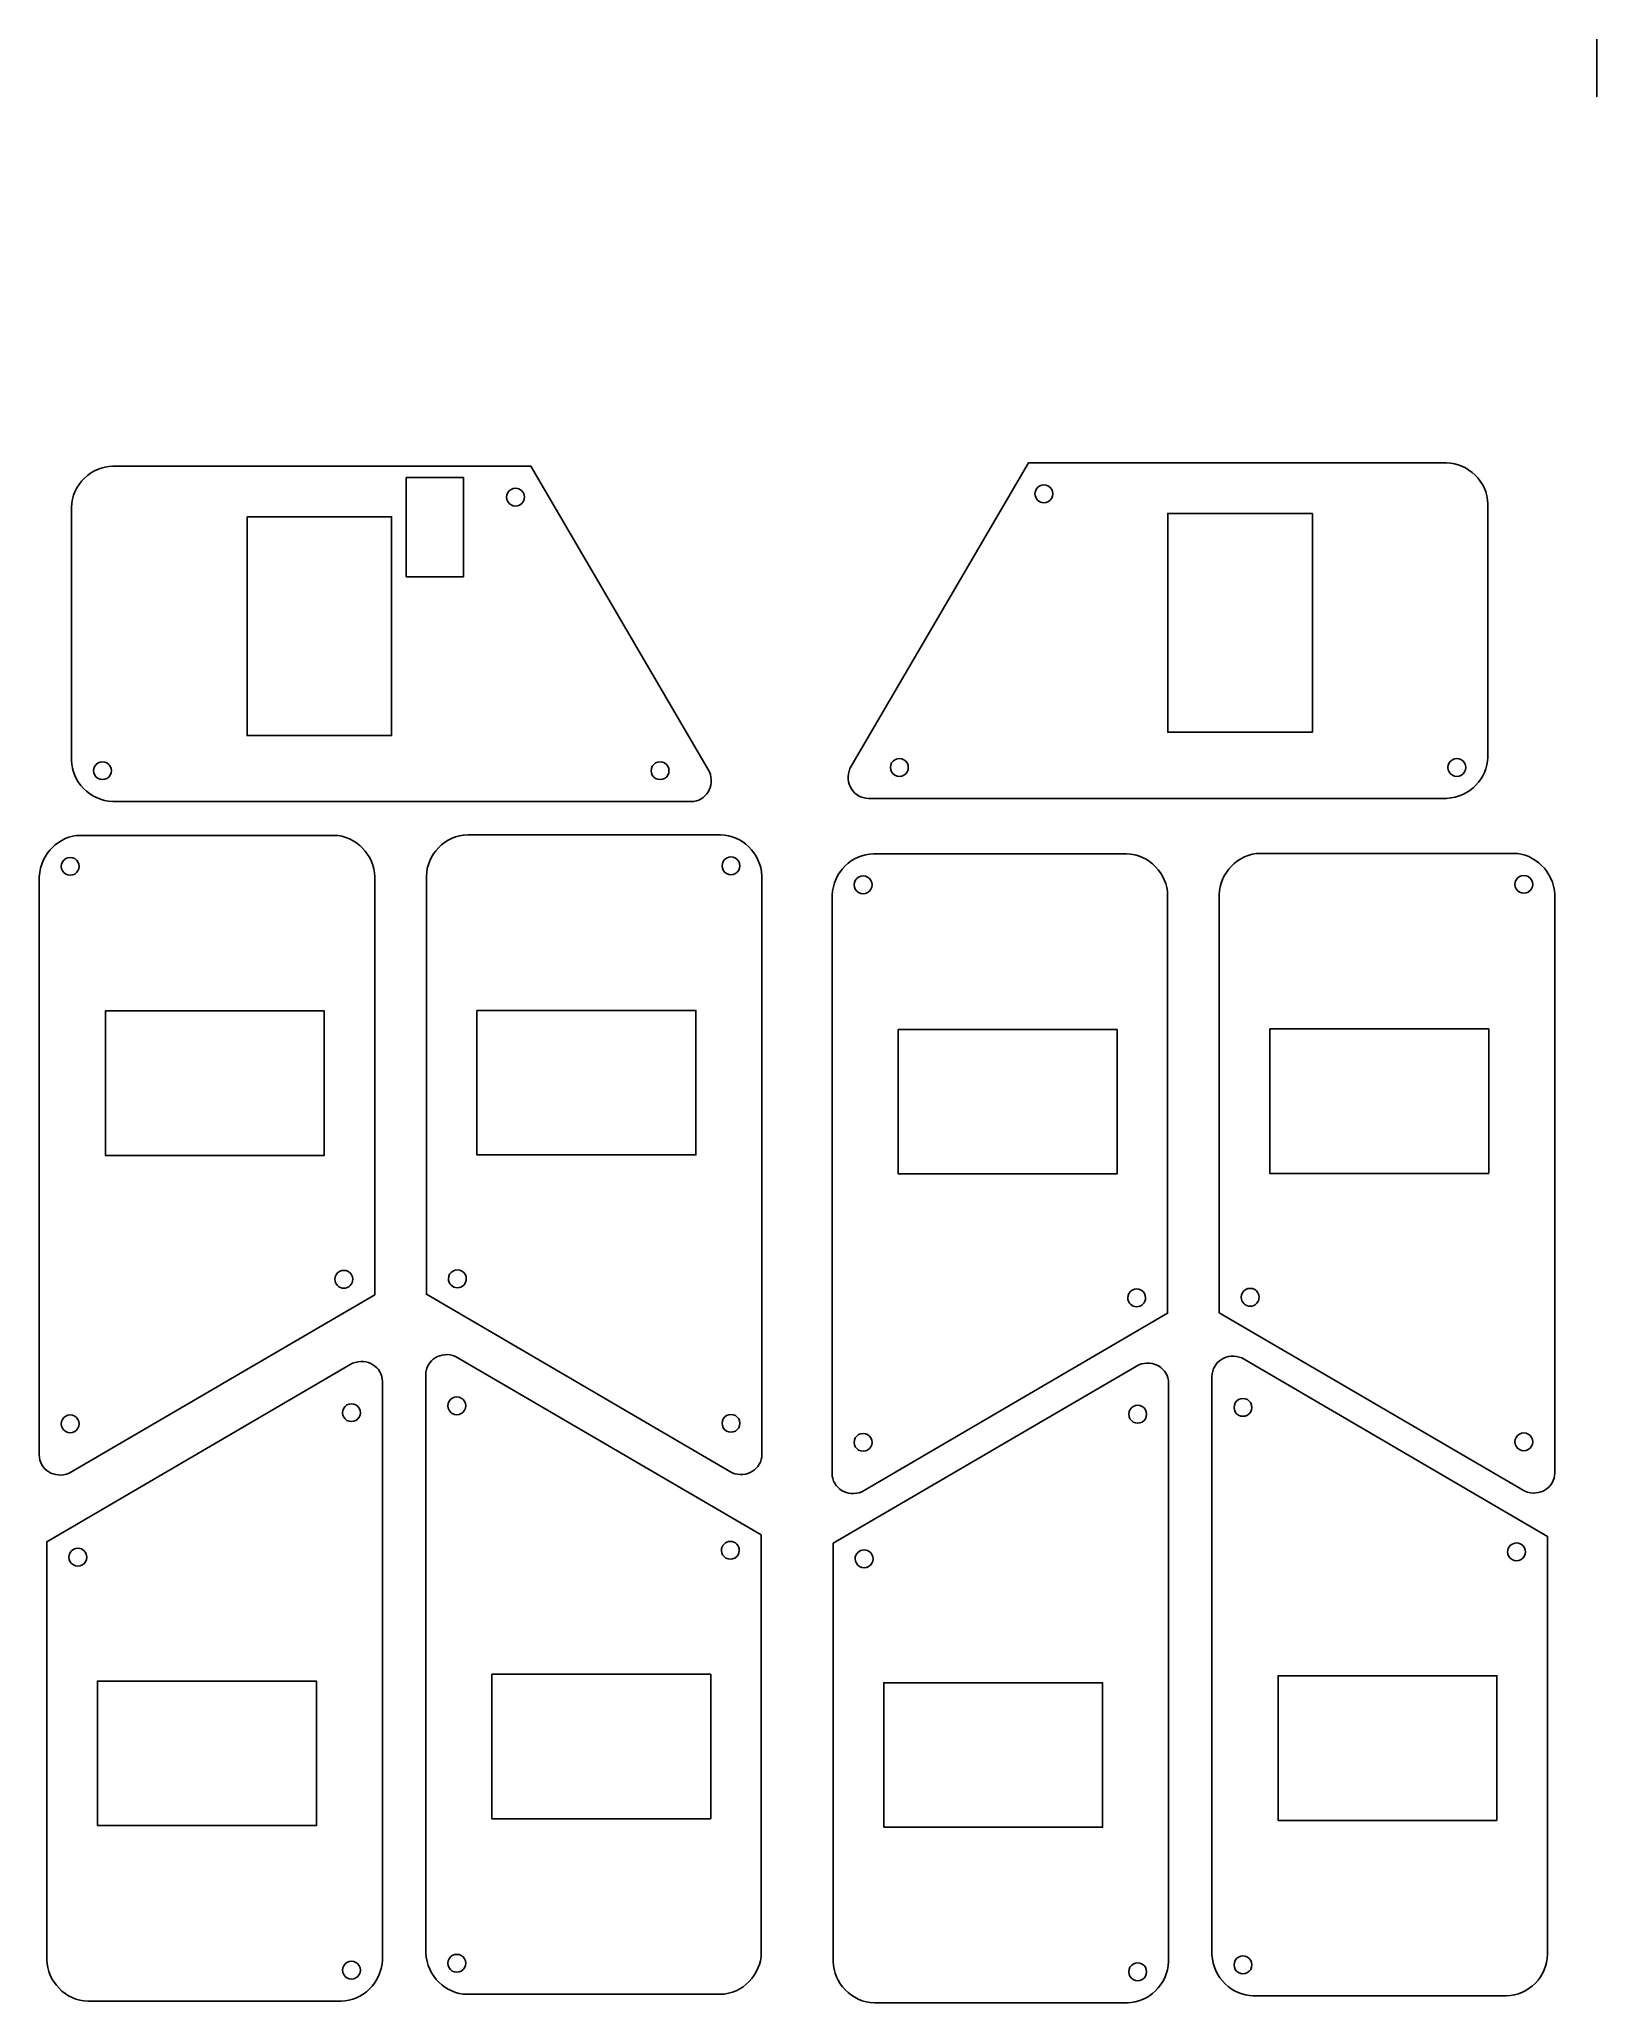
# Model space of a CAD drawing. Extents: x 5 to 197, y 4 to 245.
import ezdxf

# ---------------------------------------------------------------- set-up
doc = ezdxf.new("R2010")
doc.units = 0
doc.layers.get('0').update_dxf_attribs({"linetype": 'CONTINUOUS'})

msp = doc.modelspace()

# ---------------------------------------------------------------- linework, layer by layer
at = {"color": 7}
for points in [[(196.609099, 245.195528), (196.609099, 238.15309), (196.609099, 238.15309), (196.609099, 245.195528)], [(50.168182, 191.267673), (57.210621, 191.267673), (57.210621, 179.070328), (50.168182, 179.070328)], [(30.588959, 186.463143), (30.588959, 159.539143), (48.368959, 159.539143), (48.368959, 186.463143)], [(161.630962, 186.864757), (161.630962, 159.940757), (143.850962, 159.940757), (143.850962, 186.864757)], [(40.08149, 125.671947), (13.15749, 125.671947), (13.15749, 107.891947), (40.08149, 107.891947)], [(58.872672, 125.734857), (85.796672, 125.734857), (85.796672, 107.954857), (58.872672, 107.954857)], [(137.60608, 123.395595), (110.68208, 123.395595), (110.68208, 105.615595), (137.60608, 105.615595)], [(156.397261, 123.458501), (183.321261, 123.458501), (183.321261, 105.678501), (156.397261, 105.678501)], [(87.625078, 26.288904), (60.701078, 26.288904), (60.701078, 44.068904), (87.625078, 44.068904)], [(184.336419, 26.094907), (157.412419, 26.094907), (157.412419, 43.874907), (184.336419, 43.874907)], [(12.189222, 25.44153), (39.113222, 25.44153), (39.113222, 43.22153), (12.189222, 43.22153)], [(108.900563, 25.247533), (135.824563, 25.247533), (135.824563, 43.027533), (108.900563, 43.027533)]]:
    msp.add_lwpolyline(points, close=True, dxfattribs=at)
at = {"color": 5}
for points in [[(14.079277, 192.685826), (65.513959, 192.686143), (87.470608, 155.086523)], [(178.140645, 193.087439), (126.705962, 193.087757), (104.749313, 155.488137)], [(46.304172, 142.18163), (46.30449, 90.746947), (8.70487, 68.790298)], [(52.64999, 142.24454), (52.649672, 90.809857), (90.249292, 68.853208)], [(143.828762, 139.905278), (143.82908, 88.470595), (106.22946, 66.513946)], [(150.174579, 139.968184), (150.174261, 88.533501), (187.773881, 66.576852)], [(5.96654, 8.931848), (5.966222, 60.36653), (43.565842, 82.323179)], [(93.84776, 9.779222), (93.848078, 61.213904), (56.248458, 83.170553)], [(102.677881, 8.737851), (102.677563, 60.172533), (140.277183, 82.129182)], [(190.559101, 9.585225), (190.559419, 61.019907), (152.959799, 82.976556)]]:
    msp.add_lwpolyline(points, dxfattribs=at)
at = {"color": 1}
for points in [[(63.609724, 187.775508)], [(128.610198, 188.177121)], [(12.809594, 154.120378)], [(81.389724, 154.120378)], [(110.830198, 154.521992)], [(179.410327, 154.521992)], [(7.738725, 143.451312)], [(91.215437, 143.514222)], [(105.263315, 141.17496)], [(188.740026, 141.237866)], [(41.393855, 92.651182)], [(57.560308, 92.714092)], [(138.918444, 90.37483)], [(155.084897, 90.437736)], [(44.531987, 76.242295)], [(55.282313, 77.089669)], [(91.215437, 74.934092)], [(141.243328, 76.048298)], [(151.993654, 76.895672)], [(7.738725, 74.871182)], [(105.263315, 72.59483)], [(188.740026, 72.657736)], [(10.876857, 58.462295)], [(88.937442, 59.309669)], [(107.588198, 58.268298)], [(185.648783, 59.115672)], [(44.531987, 7.662165)], [(55.282313, 8.509539)], [(141.243328, 7.468168)], [(151.993654, 8.315542)]]:
    msp.add_lwpolyline(points, close=True, dxfattribs=at)
at = {"color": 5}
for points in [[(85.19934, 151.410762)], [(107.020581, 151.812376)], [(47.241603, 80.051911)], [(52.572697, 80.899285)], [(143.952944, 79.857914)], [(149.284038, 80.705288)], [(5.029109, 71.061566)], [(93.925053, 71.124476)], [(102.553699, 68.785214)], [(191.449642, 68.84812)]]:
    msp.add_lwpolyline(points, close=True, dxfattribs=at)
for points in [[(8.999277, 187.605826), (9.012198, 190.430017), (11.499737, 192.646607), (14.079277, 192.685826)], [(183.220645, 188.007439), (183.207723, 190.831631), (180.720184, 193.048221), (178.140645, 193.087439)], [(8.999277, 156.490762), (8.998959, 166.862809), (8.998959, 177.234476), (8.999277, 187.605826)], [(183.220645, 156.892376), (183.220962, 167.264423), (183.220962, 177.63609), (183.220645, 188.007439)], [(14.079277, 151.410762), (11.194863, 151.56491), (9.03911, 153.869744), (8.999277, 156.490762)], [(87.470608, 155.086523), (88.188707, 153.295513), (87.039014, 151.424978), (85.19934, 151.410762)], [(104.749313, 155.488137), (104.031214, 153.697127), (105.180907, 151.826592), (107.020581, 151.812376)], [(178.140645, 151.812376), (181.025058, 151.966523), (183.180812, 154.271357), (183.220645, 156.892376)], [(85.19934, 151.410762), (59.569282, 151.411143), (36.807555, 151.411143), (14.079277, 151.410762)], [(107.020581, 151.812376), (132.650639, 151.812757), (155.412366, 151.812757), (178.140645, 151.812376)], [(5.029109, 142.18163), (5.183256, 145.066043), (7.488091, 147.221796), (10.109109, 147.26163)], [(10.109109, 147.26163), (20.481156, 147.261947), (30.852823, 147.261947), (41.224172, 147.26163)], [(41.224172, 147.26163), (44.048364, 147.248708), (46.264954, 144.761169), (46.304172, 142.18163)], [(57.72999, 147.32454), (54.905798, 147.311618), (52.689208, 144.824079), (52.64999, 142.24454)], [(88.845053, 147.32454), (78.473007, 147.324857), (68.101339, 147.324857), (57.72999, 147.32454)], [(93.925053, 142.24454), (93.770906, 145.128953), (91.466072, 147.284706), (88.845053, 147.32454)], [(102.553699, 139.905278), (102.707846, 142.789691), (105.01268, 144.945444), (107.633699, 144.985278)], [(107.633699, 144.985278), (118.005745, 144.985595), (128.377413, 144.985595), (138.748762, 144.985278)], [(138.748762, 144.985278), (141.572954, 144.972356), (143.789544, 142.484817), (143.828762, 139.905278)], [(155.254579, 145.048184), (152.430387, 145.035262), (150.213797, 142.547723), (150.174579, 139.968184)], [(186.369642, 145.048184), (175.997596, 145.048501), (165.625928, 145.048501), (155.254579, 145.048184)], [(191.449642, 139.968184), (191.295495, 142.852597), (188.990661, 145.00835), (186.369642, 145.048184)], [(5.029109, 71.061566), (5.02949, 96.691624), (5.02949, 119.453351), (5.029109, 142.18163)], [(93.925053, 71.124476), (93.924672, 96.754534), (93.924672, 119.516261), (93.925053, 142.24454)], [(102.553699, 68.785214), (102.55408, 94.415272), (102.55408, 117.176999), (102.553699, 139.905278)], [(191.449642, 68.84812), (191.449261, 94.478178), (191.449261, 117.239905), (191.449642, 139.968184)], [(43.565842, 82.323179), (45.356852, 83.041278), (47.227387, 81.891585), (47.241603, 80.051911)], [(56.248458, 83.170553), (54.457448, 83.888652), (52.586913, 82.738959), (52.572697, 80.899285)], [(140.277183, 82.129182), (142.068193, 82.847281), (143.938728, 81.697588), (143.952944, 79.857914)], [(152.959799, 82.976556), (151.168789, 83.694655), (149.298254, 82.544962), (149.284038, 80.705288)], [(47.241603, 80.051911), (47.241222, 54.421853), (47.241222, 31.660126), (47.241603, 8.931848)], [(52.572697, 80.899285), (52.573078, 55.269227), (52.573078, 32.5075), (52.572697, 9.779222)], [(143.952944, 79.857914), (143.952563, 54.227856), (143.952563, 31.466129), (143.952944, 8.737851)], [(149.284038, 80.705288), (149.284419, 55.07523), (149.284419, 32.313503), (149.284038, 9.585225)], [(8.70487, 68.790298), (6.91386, 68.072199), (5.043325, 69.221892), (5.029109, 71.061566)], [(90.249292, 68.853208), (92.040302, 68.135109), (93.910837, 69.284802), (93.925053, 71.124476)], [(106.22946, 66.513946), (104.43845, 65.795847), (102.567915, 66.94554), (102.553699, 68.785214)], [(187.773881, 66.576852), (189.564891, 65.858753), (191.435426, 67.008446), (191.449642, 68.84812)], [(52.572697, 9.779222), (52.726844, 6.894808), (55.031678, 4.739055), (57.652697, 4.699222)], [(88.76776, 4.699222), (91.591952, 4.712143), (93.808542, 7.199682), (93.84776, 9.779222)], [(11.04654, 3.851848), (8.222348, 3.864769), (6.005758, 6.352308), (5.96654, 8.931848)], [(47.241603, 8.931848), (47.087455, 6.047434), (44.782621, 3.891681), (42.161603, 3.851848)], [(107.757881, 3.657851), (104.933689, 3.670772), (102.717099, 6.158311), (102.677881, 8.737851)], [(143.952944, 8.737851), (143.798796, 5.853437), (141.493962, 3.697684), (138.872944, 3.657851)], [(149.284038, 9.585225), (149.438185, 6.700811), (151.743019, 4.545058), (154.364038, 4.505225)], [(185.479101, 4.505225), (188.303293, 4.518146), (190.519883, 7.005685), (190.559101, 9.585225)], [(42.161603, 3.851848), (31.789556, 3.85153), (21.417889, 3.85153), (11.04654, 3.851848)], [(57.652697, 4.699222), (68.024743, 4.698904), (78.396411, 4.698904), (88.76776, 4.699222)], [(138.872944, 3.657851), (128.500897, 3.657533), (118.12923, 3.657533), (107.757881, 3.657851)], [(154.364038, 4.505225), (164.736084, 4.504907), (175.107752, 4.504907), (185.479101, 4.505225)]]:
    msp.add_open_spline(points, degree=3, dxfattribs=at)
at = {"color": 1}
for points in [[(62.657095, 189.425508), (62.460599, 189.085167), (62.460599, 188.665849), (62.657095, 188.325508)], [(63.609724, 189.975508), (63.216731, 189.975508), (62.853591, 189.765849), (62.657095, 189.425508)], [(64.709724, 188.875508), (64.709724, 189.483021), (64.217237, 189.975508), (63.609724, 189.975508)], [(63.609724, 187.775508), (64.217237, 187.775508), (64.709724, 188.267995), (64.709724, 188.875508)], [(127.510197, 189.277122), (127.510197, 189.884635), (128.002684, 190.377122), (128.610198, 190.377122)], [(128.610198, 188.177121), (128.002684, 188.177121), (127.510197, 188.669608), (127.510197, 189.277122)], [(128.610198, 190.377122), (129.00319, 190.377122), (129.36633, 190.167463), (129.562826, 189.827122)], [(129.562826, 188.727122), (129.36633, 188.38678), (129.00319, 188.177121), (128.610198, 188.177121)], [(129.562826, 189.827122), (129.759322, 189.486781), (129.759322, 189.067463), (129.562826, 188.727122)], [(62.657095, 188.325508), (62.853591, 187.985167), (63.216731, 187.775508), (63.609724, 187.775508)], [(11.856966, 155.770379), (11.66047, 155.430037), (11.66047, 155.01072), (11.856966, 154.670378)], [(12.809594, 156.320379), (12.416602, 156.320379), (12.053462, 156.11072), (11.856966, 155.770379)], [(11.856966, 154.670378), (12.053462, 154.330037), (12.416602, 154.120378), (12.809594, 154.120378)], [(13.762222, 155.770379), (13.565726, 156.11072), (13.202586, 156.320379), (12.809594, 156.320379)], [(12.809594, 154.120378), (13.202586, 154.120378), (13.565726, 154.330037), (13.762222, 154.670378)], [(13.762222, 154.670378), (13.958718, 155.01072), (13.958718, 155.430037), (13.762222, 155.770379)], [(80.437095, 155.770379), (80.240599, 155.430037), (80.240599, 155.01072), (80.437095, 154.670378)], [(81.389724, 156.320379), (80.996731, 156.320379), (80.633591, 156.11072), (80.437095, 155.770379)], [(80.437095, 154.670378), (80.633591, 154.330037), (80.996731, 154.120378), (81.389724, 154.120378)], [(82.342352, 155.770379), (82.145856, 156.11072), (81.782716, 156.320379), (81.389724, 156.320379)], [(81.389724, 154.120378), (81.782716, 154.120378), (82.145856, 154.330037), (82.342352, 154.670378)], [(82.342352, 154.670378), (82.538848, 155.01072), (82.538848, 155.430037), (82.342352, 155.770379)], [(109.877569, 155.071992), (109.681073, 155.412333), (109.681073, 155.831651), (109.877569, 156.171992)], [(109.877569, 156.171992), (110.074065, 156.512334), (110.437205, 156.721993), (110.830198, 156.721993)], [(110.830198, 154.521992), (110.437205, 154.521992), (110.074065, 154.731651), (109.877569, 155.071992)], [(110.830198, 156.721993), (111.22319, 156.721993), (111.58633, 156.512334), (111.782826, 156.171992)], [(111.782826, 155.071992), (111.58633, 154.731651), (111.22319, 154.521992), (110.830198, 154.521992)], [(111.782826, 156.171992), (111.979322, 155.831651), (111.979322, 155.412333), (111.782826, 155.071992)], [(178.457699, 155.071992), (178.261203, 155.412333), (178.261203, 155.831651), (178.457699, 156.171992)], [(178.457699, 156.171992), (178.654195, 156.512334), (179.017335, 156.721993), (179.410327, 156.721993)], [(179.410327, 154.521992), (179.017335, 154.521992), (178.654195, 154.731651), (178.457699, 155.071992)], [(179.410327, 156.721993), (179.803319, 156.721993), (180.166459, 156.512334), (180.362955, 156.171992)], [(180.362955, 155.071992), (180.166459, 154.731651), (179.803319, 154.521992), (179.410327, 154.521992)], [(180.362955, 156.171992), (180.559452, 155.831651), (180.559452, 155.412333), (180.362955, 155.071992)], [(8.288725, 144.40394), (7.948384, 144.207444), (7.738725, 143.844304), (7.738725, 143.451312)], [(7.738725, 143.451312), (7.738725, 143.05832), (7.948384, 142.69518), (8.288725, 142.498684)], [(9.388726, 144.40394), (9.048384, 144.600436), (8.629066, 144.600436), (8.288725, 144.40394)], [(9.938726, 143.451312), (9.938726, 143.844304), (9.729067, 144.207444), (9.388726, 144.40394)], [(9.388726, 142.498684), (9.729067, 142.69518), (9.938726, 143.05832), (9.938726, 143.451312)], [(89.015437, 143.514222), (89.015437, 143.907214), (89.225095, 144.270354), (89.565437, 144.46685)], [(89.565437, 142.561594), (89.225095, 142.75809), (89.015437, 143.12123), (89.015437, 143.514222)], [(89.565437, 144.46685), (89.905778, 144.663346), (90.325096, 144.663346), (90.665437, 144.46685)], [(90.665437, 142.561594), (90.325096, 142.365098), (89.905778, 142.365098), (89.565437, 142.561594)], [(90.665437, 144.46685), (91.005778, 144.270354), (91.215437, 143.907214), (91.215437, 143.514222)], [(91.215437, 143.514222), (91.215437, 143.12123), (91.005778, 142.75809), (90.665437, 142.561594)], [(8.288725, 142.498684), (8.629066, 142.302188), (9.048384, 142.302188), (9.388726, 142.498684)], [(105.813315, 142.127588), (105.472974, 141.931092), (105.263315, 141.567952), (105.263315, 141.17496)], [(105.263315, 141.17496), (105.263315, 140.781968), (105.472974, 140.418828), (105.813315, 140.222332)], [(106.913315, 142.127588), (106.572974, 142.324084), (106.153656, 142.324084), (105.813315, 142.127588)], [(105.813315, 140.222332), (106.153656, 140.025836), (106.572974, 140.025836), (106.913315, 140.222332)], [(107.463315, 141.17496), (107.463315, 141.567952), (107.253657, 141.931092), (106.913315, 142.127588)], [(106.913315, 140.222332), (107.253657, 140.418828), (107.463315, 140.781968), (107.463315, 141.17496)], [(186.540026, 141.237866), (186.540026, 141.630858), (186.749684, 141.993998), (187.090026, 142.190494)], [(187.090026, 140.285238), (186.749684, 140.481734), (186.540026, 140.844874), (186.540026, 141.237866)], [(187.090026, 142.190494), (187.430367, 142.38699), (187.849685, 142.38699), (188.190026, 142.190494)], [(188.190026, 140.285238), (187.849685, 140.088742), (187.430367, 140.088742), (187.090026, 140.285238)], [(188.190026, 142.190494), (188.530367, 141.993998), (188.740026, 141.630858), (188.740026, 141.237866)], [(188.740026, 141.237866), (188.740026, 140.844874), (188.530367, 140.481734), (188.190026, 140.285238)], [(41.943855, 93.603811), (41.603513, 93.407315), (41.393855, 93.044175), (41.393855, 92.651182)], [(41.393855, 92.651182), (41.393855, 92.043669), (41.886342, 91.551182), (42.493855, 91.551182)], [(43.043855, 93.603811), (42.703514, 93.800307), (42.284196, 93.800307), (41.943855, 93.603811)], [(42.493855, 91.551182), (43.101368, 91.551182), (43.593855, 92.043669), (43.593855, 92.651182)], [(43.593855, 92.651182), (43.593855, 93.044175), (43.384196, 93.407315), (43.043855, 93.603811)], [(55.360307, 92.714092), (55.360307, 93.107085), (55.569966, 93.470225), (55.910307, 93.666721)], [(56.460307, 91.614092), (55.852794, 91.614092), (55.360307, 92.106579), (55.360307, 92.714092)], [(55.910307, 93.666721), (56.250649, 93.863217), (56.669966, 93.863217), (57.010308, 93.666721)], [(57.560308, 92.714092), (57.560308, 92.106579), (57.067821, 91.614092), (56.460307, 91.614092)], [(57.010308, 93.666721), (57.350649, 93.470225), (57.560308, 93.107085), (57.560308, 92.714092)], [(139.468444, 91.327459), (139.128103, 91.130963), (138.918444, 90.767823), (138.918444, 90.37483)], [(138.918444, 90.37483), (138.918444, 89.767317), (139.410931, 89.27483), (140.018445, 89.27483)], [(140.568445, 91.327459), (140.228103, 91.523955), (139.808786, 91.523955), (139.468444, 91.327459)], [(140.018445, 89.27483), (140.625958, 89.27483), (141.118445, 89.767317), (141.118445, 90.37483)], [(141.118445, 90.37483), (141.118445, 90.767823), (140.908786, 91.130963), (140.568445, 91.327459)], [(152.884896, 90.437736), (152.884896, 90.830729), (153.094555, 91.193869), (153.434896, 91.390365)], [(153.984896, 89.337736), (153.377383, 89.337736), (152.884896, 89.830223), (152.884896, 90.437736)], [(153.434896, 91.390365), (153.775238, 91.586861), (154.194555, 91.586861), (154.534897, 91.390365)], [(155.084897, 90.437736), (155.084897, 89.830223), (154.59241, 89.337736), (153.984896, 89.337736)], [(154.534897, 91.390365), (154.875238, 91.193869), (155.084897, 90.830729), (155.084897, 90.437736)], [(43.981987, 77.194923), (43.641645, 77.391419), (43.222328, 77.391419), (42.881986, 77.194923)], [(55.282313, 77.089669), (55.282313, 77.482661), (55.491972, 77.845801), (55.832313, 78.042297)], [(55.832313, 78.042297), (56.172654, 78.238793), (56.591972, 78.238793), (56.932313, 78.042297)], [(56.932313, 78.042297), (57.272655, 77.845801), (57.482313, 77.482661), (57.482313, 77.089669)], [(151.993654, 76.895672), (151.993654, 77.288664), (152.203313, 77.651804), (152.543654, 77.8483)], [(152.543654, 77.8483), (152.883995, 78.044796), (153.303313, 78.044796), (153.643654, 77.8483)], [(153.643654, 77.8483), (153.983996, 77.651804), (154.193654, 77.288664), (154.193654, 76.895672)], [(8.288725, 75.823811), (7.948384, 75.627315), (7.738725, 75.264175), (7.738725, 74.871182)], [(9.388726, 75.823811), (9.048384, 76.020307), (8.629066, 76.020307), (8.288725, 75.823811)], [(9.938726, 74.871182), (9.938726, 75.264175), (9.729067, 75.627315), (9.388726, 75.823811)], [(42.881986, 77.194923), (42.541645, 76.998427), (42.331986, 76.635287), (42.331986, 76.242295)], [(42.331986, 76.242295), (42.331986, 75.849302), (42.541645, 75.486162), (42.881986, 75.289666)], [(42.881986, 75.289666), (43.222328, 75.09317), (43.641645, 75.09317), (43.981987, 75.289666)], [(44.531987, 76.242295), (44.531987, 76.635287), (44.322328, 76.998427), (43.981987, 77.194923)], [(43.981987, 75.289666), (44.322328, 75.486162), (44.531987, 75.849302), (44.531987, 76.242295)], [(55.832313, 76.13704), (55.491972, 76.333536), (55.282313, 76.696676), (55.282313, 77.089669)], [(56.932313, 76.13704), (56.591972, 75.940544), (56.172654, 75.940544), (55.832313, 76.13704)], [(57.482313, 77.089669), (57.482313, 76.696676), (57.272655, 76.333536), (56.932313, 76.13704)], [(89.015437, 74.934092), (89.015437, 75.327085), (89.225095, 75.690225), (89.565437, 75.886721)], [(89.565437, 73.981464), (89.225095, 74.17796), (89.015437, 74.5411), (89.015437, 74.934092)], [(89.565437, 75.886721), (89.905778, 76.083217), (90.325096, 76.083217), (90.665437, 75.886721)], [(90.665437, 75.886721), (91.005778, 75.690225), (91.215437, 75.327085), (91.215437, 74.934092)], [(91.215437, 74.934092), (91.215437, 74.5411), (91.005778, 74.17796), (90.665437, 73.981464)], [(139.593327, 77.000926), (139.252986, 76.80443), (139.043327, 76.44129), (139.043327, 76.048298)], [(139.043327, 76.048298), (139.043327, 75.655305), (139.252986, 75.292165), (139.593327, 75.095669)], [(140.693328, 77.000926), (140.352986, 77.197422), (139.933669, 77.197422), (139.593327, 77.000926)], [(139.593327, 75.095669), (139.933669, 74.899173), (140.352986, 74.899173), (140.693328, 75.095669)], [(141.243328, 76.048298), (141.243328, 76.44129), (141.033669, 76.80443), (140.693328, 77.000926)], [(140.693328, 75.095669), (141.033669, 75.292165), (141.243328, 75.655305), (141.243328, 76.048298)], [(152.543654, 75.943043), (152.203313, 76.139539), (151.993654, 76.502679), (151.993654, 76.895672)], [(153.643654, 75.943043), (153.303313, 75.746547), (152.883995, 75.746547), (152.543654, 75.943043)], [(154.193654, 76.895672), (154.193654, 76.502679), (153.983996, 76.139539), (153.643654, 75.943043)], [(7.738725, 74.871182), (7.738725, 74.47819), (7.948384, 74.11505), (8.288725, 73.918554)], [(8.288725, 73.918554), (8.629066, 73.722058), (9.048384, 73.722058), (9.388726, 73.918554)], [(9.388726, 73.918554), (9.729067, 74.11505), (9.938726, 74.47819), (9.938726, 74.871182)], [(90.665437, 73.981464), (90.325096, 73.784968), (89.905778, 73.784968), (89.565437, 73.981464)], [(105.813315, 73.547459), (105.472974, 73.350963), (105.263315, 72.987823), (105.263315, 72.59483)], [(105.263315, 72.59483), (105.263315, 72.201838), (105.472974, 71.838698), (105.813315, 71.642202)], [(106.913315, 73.547459), (106.572974, 73.743955), (106.153656, 73.743955), (105.813315, 73.547459)], [(107.463315, 72.59483), (107.463315, 72.987823), (107.253657, 73.350963), (106.913315, 73.547459)], [(106.913315, 71.642202), (107.253657, 71.838698), (107.463315, 72.201838), (107.463315, 72.59483)], [(186.540026, 72.657736), (186.540026, 73.050729), (186.749684, 73.413869), (187.090026, 73.610365)], [(187.090026, 71.705108), (186.749684, 71.901604), (186.540026, 72.264744), (186.540026, 72.657736)], [(187.090026, 73.610365), (187.430367, 73.806861), (187.849685, 73.806861), (188.190026, 73.610365)], [(188.190026, 73.610365), (188.530367, 73.413869), (188.740026, 73.050729), (188.740026, 72.657736)], [(188.740026, 72.657736), (188.740026, 72.264744), (188.530367, 71.901604), (188.190026, 71.705108)], [(105.813315, 71.642202), (106.153656, 71.445706), (106.572974, 71.445706), (106.913315, 71.642202)], [(188.190026, 71.705108), (187.849685, 71.508612), (187.430367, 71.508612), (187.090026, 71.705108)], [(88.937442, 59.309669), (88.937442, 59.917182), (89.429929, 60.409669), (90.037443, 60.409669)], [(90.037443, 60.409669), (90.644956, 60.409669), (91.137443, 59.917182), (91.137443, 59.309669)], [(9.776857, 59.562295), (9.169344, 59.562295), (8.676857, 59.069808), (8.676857, 58.462295)], [(8.676857, 58.462295), (8.676857, 58.069302), (8.886516, 57.706162), (9.226857, 57.509666)], [(10.876857, 58.462295), (10.876857, 59.069808), (10.38437, 59.562295), (9.776857, 59.562295)], [(10.326857, 57.509666), (10.667198, 57.706162), (10.876857, 58.069302), (10.876857, 58.462295)], [(89.487442, 58.35704), (89.147101, 58.553536), (88.937442, 58.916676), (88.937442, 59.309669)], [(90.587443, 58.35704), (90.247101, 58.160544), (89.827784, 58.160544), (89.487442, 58.35704)], [(91.137443, 59.309669), (91.137443, 58.916676), (90.927784, 58.553536), (90.587443, 58.35704)], [(106.488198, 59.368298), (105.880685, 59.368298), (105.388198, 58.875811), (105.388198, 58.268298)], [(105.388198, 58.268298), (105.388198, 57.875305), (105.597857, 57.512165), (105.938198, 57.315669)], [(107.588198, 58.268298), (107.588198, 58.875811), (107.095711, 59.368298), (106.488198, 59.368298)], [(107.038198, 57.315669), (107.378539, 57.512165), (107.588198, 57.875305), (107.588198, 58.268298)], [(185.648783, 59.115672), (185.648783, 59.723185), (186.14127, 60.215672), (186.748784, 60.215672)], [(186.198783, 58.163043), (185.858442, 58.359539), (185.648783, 58.722679), (185.648783, 59.115672)], [(187.298784, 58.163043), (186.958442, 57.966547), (186.539125, 57.966547), (186.198783, 58.163043)], [(186.748784, 60.215672), (187.356297, 60.215672), (187.848784, 59.723185), (187.848784, 59.115672)], [(187.848784, 59.115672), (187.848784, 58.722679), (187.639125, 58.359539), (187.298784, 58.163043)], [(9.226857, 57.509666), (9.567198, 57.31317), (9.986516, 57.31317), (10.326857, 57.509666)], [(105.938198, 57.315669), (106.278539, 57.119173), (106.697857, 57.119173), (107.038198, 57.315669)], [(42.881986, 8.614793), (42.541645, 8.418297), (42.331986, 8.055157), (42.331986, 7.662165)], [(42.331986, 7.662165), (42.331986, 7.269173), (42.541645, 6.906033), (42.881986, 6.709537)], [(43.981987, 8.614793), (43.641645, 8.811289), (43.222328, 8.811289), (42.881986, 8.614793)], [(44.531987, 7.662165), (44.531987, 8.055157), (44.322328, 8.418297), (43.981987, 8.614793)], [(43.981987, 6.709537), (44.322328, 6.906033), (44.531987, 7.269173), (44.531987, 7.662165)], [(55.282313, 8.509539), (55.282313, 8.902531), (55.491972, 9.265671), (55.832313, 9.462167)], [(55.832313, 7.556911), (55.491972, 7.753407), (55.282313, 8.116547), (55.282313, 8.509539)], [(55.832313, 9.462167), (56.172654, 9.658663), (56.591972, 9.658663), (56.932313, 9.462167)], [(56.932313, 7.556911), (56.591972, 7.360415), (56.172654, 7.360415), (55.832313, 7.556911)], [(56.932313, 9.462167), (57.272655, 9.265671), (57.482313, 8.902531), (57.482313, 8.509539)], [(57.482313, 8.509539), (57.482313, 8.116547), (57.272655, 7.753407), (56.932313, 7.556911)], [(139.593327, 8.420796), (139.252986, 8.2243), (139.043327, 7.86116), (139.043327, 7.468168)], [(139.043327, 7.468168), (139.043327, 7.075176), (139.252986, 6.712036), (139.593327, 6.51554)], [(140.693328, 8.420796), (140.352986, 8.617292), (139.933669, 8.617292), (139.593327, 8.420796)], [(141.243328, 7.468168), (141.243328, 7.86116), (141.033669, 8.2243), (140.693328, 8.420796)], [(140.693328, 6.51554), (141.033669, 6.712036), (141.243328, 7.075176), (141.243328, 7.468168)], [(151.993654, 8.315542), (151.993654, 8.708534), (152.203313, 9.071674), (152.543654, 9.26817)], [(152.543654, 7.362914), (152.203313, 7.55941), (151.993654, 7.92255), (151.993654, 8.315542)], [(152.543654, 9.26817), (152.883995, 9.464666), (153.303313, 9.464666), (153.643654, 9.26817)], [(153.643654, 7.362914), (153.303313, 7.166418), (152.883995, 7.166418), (152.543654, 7.362914)], [(153.643654, 9.26817), (153.983996, 9.071674), (154.193654, 8.708534), (154.193654, 8.315542)], [(154.193654, 8.315542), (154.193654, 7.92255), (153.983996, 7.55941), (153.643654, 7.362914)], [(42.881986, 6.709537), (43.222328, 6.513041), (43.641645, 6.513041), (43.981987, 6.709537)], [(139.593327, 6.51554), (139.933669, 6.319044), (140.352986, 6.319044), (140.693328, 6.51554)]]:
    msp.add_open_spline(points, degree=3, dxfattribs=at)

doc.saveas('drawing.dxf')
